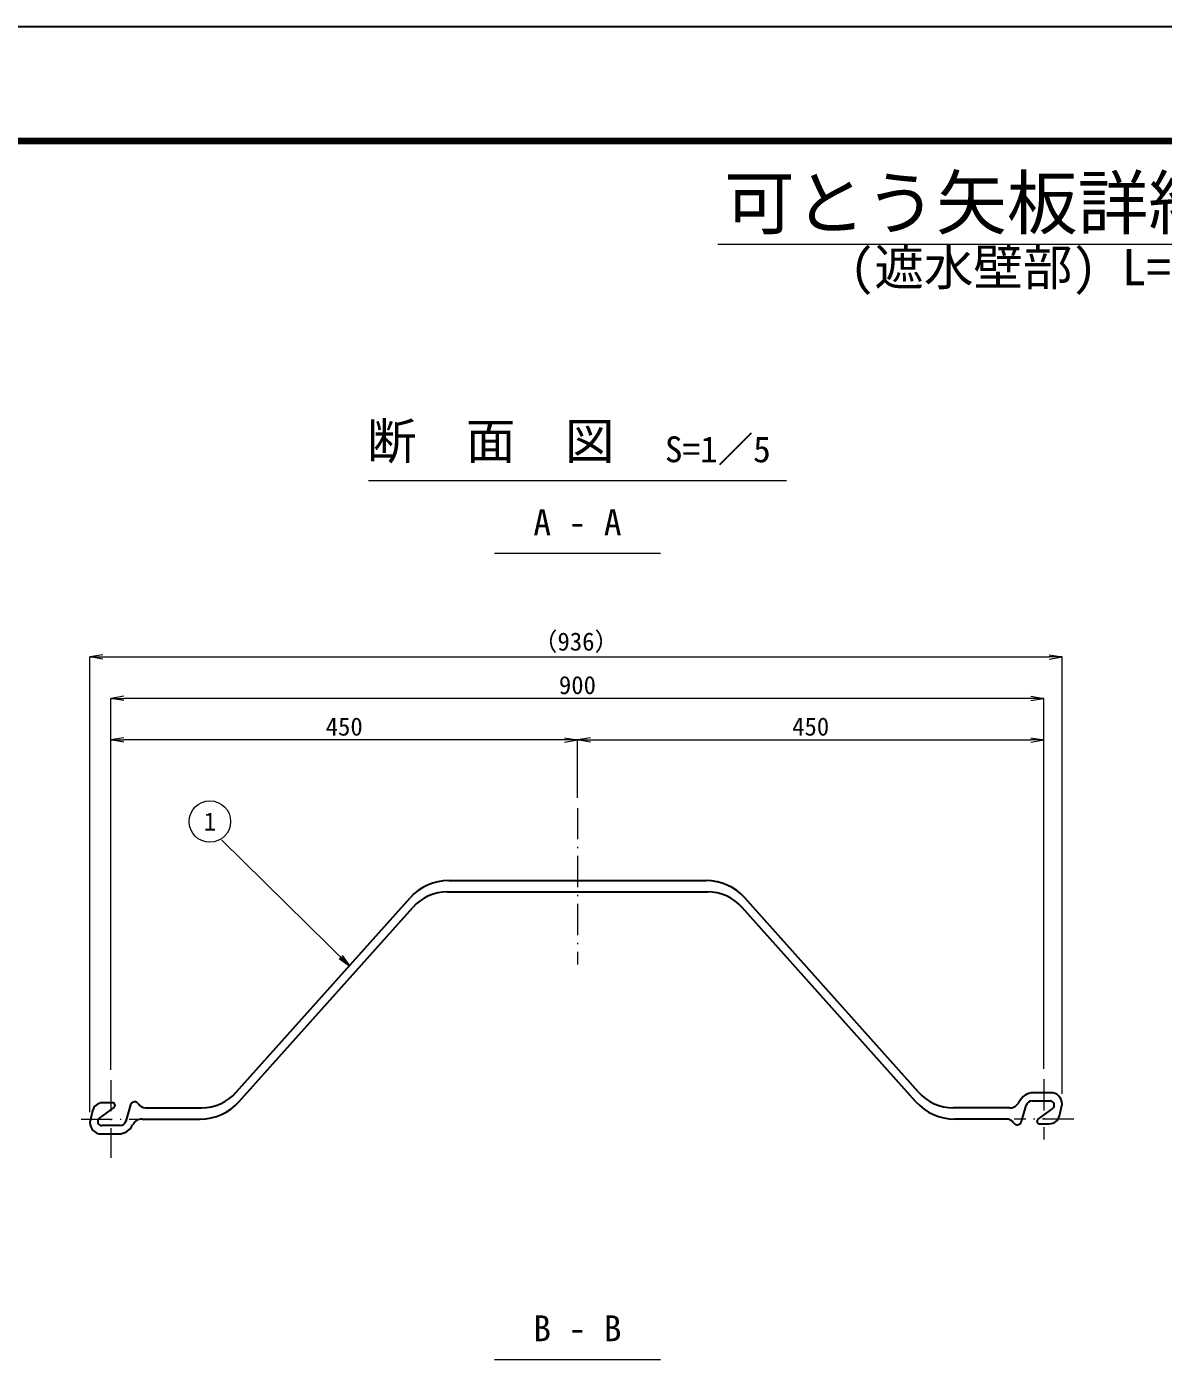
# Model space of a CAD drawing. Header units: millimetres. Extents: x -4215 to 12000, y -28161 to -8405.
# Drawn here: x 2702 to 5992, y -12262 to -8405 of the extents above; entities that cross this region are included whole.
import ezdxf
from ezdxf.enums import TextEntityAlignment as Align

# ---------------------------------------------------------------- set-up
doc = ezdxf.new("R2010")
doc.units = ezdxf.units.MM
doc.header["$LTSCALE"] = 15
doc.header["$PDSIZE"] = 300
doc.linetypes.add('SXF_一点短鎖線', pattern=[9.25, 6, -1.5, 0.25, -1.5])
doc.layers.get('Defpoints').update_dxf_attribs({"color": 153})
for name, color, linetype, lineweight in [('D-BMK', 2, 'SXF_一点短鎖線', 13), ('D-STR', 1, 'Continuous', 25), ('D-STR-DIM', 7, 'Continuous', 13), ('D-STR-HTXT', 7, 'Continuous', 13), ('D-TTL', 2, 'Continuous', 140), ('D-TTL-LINE', 7, 'Continuous', 13), ('D-TTL-TXT', 7, 'Continuous', 13)]:
    doc.layers.add(name, color=color, linetype=linetype, lineweight=lineweight)
doc.styles.add('MS ゴシック', font='MS Gothic.ttf')
doc.dimstyles.new('DIM-15-F', dxfattribs={"dimscale": 15, "dimtxt": 3.5, "dimasz": 2.5, "dimexe": 0, "dimexo": 2, "dimgap": 0.8, "dimtad": 1, "dimdec": 1, "dimdsep": 46, "dimtxsty": 'MS ゴシック', "dimblk": 'OPEN', "dimcen": 0.1, "dimaunit": 1, "dimadec": 4, "dimazin": 0, "dimtfac": 1, "dimtdec": 1, "dimtmove": 2, "dimatfit": 3, "dimldrblk": 'OPEN', "dimfxl": 1, "dimtolj": 1, "dimtzin": 0, "dimlwd": -1, "dimlwe": -1, "dimarcsym": 2})

# ---------------------------------------------------------------- blocks, each defined once
blk = doc.blocks.new('_Open')
at = {"color": 0, "linetype": 'ByBlock', "lineweight": -2}
for p, q in [((-1, 0.17), (0, 0)), ((-1, -0.17), (0, 0)), ((0, 0), (-1, 0))]:
    blk.add_line(p, q, dxfattribs=at)
blk = doc.blocks.new('*D116')
at = {"layer": 'D-STR-DIM', "color": 0, "transparency": 16777216}
for p, q in [((2946.6, -11423.9), (2946.6, -10349.3)), ((5609.1, -10349.3), (2984.1, -10349.3)), ((5646.6, -11421.4), (5646.6, -10349.3))]:
    blk.add_line(p, q, dxfattribs=at)
at = {"layer": 'Defpoints', "color": 0, "transparency": 16777216}
for p in [(2946.6, -10349.3), (2946.6, -11453.9), (5646.6, -11451.4)]:
    blk.add_point(p, dxfattribs=at)
at = {"layer": 'D-STR-DIM', "color": 0, "transparency": 16777216, "xscale": 37.5, "yscale": 37.5, "zscale": 37.5, "rotation": 180}
blk.add_blockref('_Open', (2946.6, -10349.3), dxfattribs=at)
at = {"layer": 'D-STR-DIM', "color": 0, "transparency": 16777216, "xscale": 37.5, "yscale": 37.5, "zscale": 37.5}
blk.add_blockref('_Open', (5646.6, -10349.3), dxfattribs=at)
at = {"layer": 'D-STR-DIM', "color": 0, "transparency": 16777216, "insert": (4296.6, -10311), "char_height": 52.5, "attachment_point": 5, "style": 'MS ゴシック'}
blk.add_mtext('\\A1;900', dxfattribs=at)
blk = doc.blocks.new('*D171')
at = {"layer": 'D-STR-DIM', "color": 0, "transparency": 16777216}
for p, q in [((2946.6, -11423.9), (2946.6, -10469.3)), ((4259.1, -10469.3), (2984.1, -10469.3)), ((4296.6, -10636.5), (4296.6, -10469.3))]:
    blk.add_line(p, q, dxfattribs=at)
at = {"layer": 'Defpoints', "color": 0, "transparency": 16777216}
for p in [(2946.6, -10469.3), (4296.6, -10666.5), (2946.6, -11453.9)]:
    blk.add_point(p, dxfattribs=at)
at = {"layer": 'D-STR-DIM', "color": 0, "transparency": 16777216, "xscale": 37.5, "yscale": 37.5, "zscale": 37.5, "rotation": 180}
blk.add_blockref('_Open', (2946.6, -10469.3), dxfattribs=at)
at = {"layer": 'D-STR-DIM', "color": 0, "transparency": 16777216, "xscale": 37.5, "yscale": 37.5, "zscale": 37.5}
blk.add_blockref('_Open', (4296.6, -10469.3), dxfattribs=at)
at = {"layer": 'D-STR-DIM', "color": 0, "transparency": 16777216, "insert": (3621.6, -10431), "char_height": 52.5, "attachment_point": 5, "style": 'MS ゴシック'}
blk.add_mtext('\\A1;450', dxfattribs=at)
blk = doc.blocks.new('*D172')
at = {"layer": 'D-STR-DIM', "color": 0, "transparency": 16777216}
for p, q in [((4296.6, -10636.5), (4296.6, -10469.3)), ((4334.1, -10469.3), (5609.1, -10469.3)), ((5646.6, -11421.4), (5646.6, -10469.3))]:
    blk.add_line(p, q, dxfattribs=at)
at = {"layer": 'Defpoints', "color": 0, "transparency": 16777216}
for p in [(5646.6, -10469.3), (4296.6, -10666.5), (5646.6, -11451.4)]:
    blk.add_point(p, dxfattribs=at)
at = {"layer": 'D-STR-DIM', "color": 0, "transparency": 16777216, "xscale": 37.5, "yscale": 37.5, "zscale": 37.5, "rotation": 180}
blk.add_blockref('_Open', (4296.6, -10469.3), dxfattribs=at)
at = {"layer": 'D-STR-DIM', "color": 0, "transparency": 16777216, "xscale": 37.5, "yscale": 37.5, "zscale": 37.5}
blk.add_blockref('_Open', (5646.6, -10469.3), dxfattribs=at)
at = {"layer": 'D-STR-DIM', "color": 0, "transparency": 16777216, "insert": (4971.6, -10431), "char_height": 52.5, "attachment_point": 5, "style": 'MS ゴシック'}
blk.add_mtext('\\A1;450', dxfattribs=at)
blk = doc.blocks.new('*D173')
at = {"layer": 'D-STR-DIM', "color": 0, "transparency": 16777216}
for p, q in [((2885.7, -11546.7), (2885.7, -10229.3)), ((2923.2, -10229.3), (5661.6, -10229.3)), ((5699.1, -11493.4), (5699.1, -10229.3))]:
    blk.add_line(p, q, dxfattribs=at)
at = {"layer": 'Defpoints', "color": 0, "transparency": 16777216}
for p in [(5699.1, -10229.3), (5699.1, -11523.4), (2885.7, -11576.7)]:
    blk.add_point(p, dxfattribs=at)
at = {"layer": 'D-STR-DIM', "color": 0, "transparency": 16777216, "xscale": 37.5, "yscale": 37.5, "zscale": 37.5, "rotation": 180}
blk.add_blockref('_Open', (2885.7, -10229.3), dxfattribs=at)
at = {"layer": 'D-STR-DIM', "color": 0, "transparency": 16777216, "xscale": 37.5, "yscale": 37.5, "zscale": 37.5}
blk.add_blockref('_Open', (5699.1, -10229.3), dxfattribs=at)
at = {"layer": 'D-STR-DIM', "color": 0, "transparency": 16777216, "insert": (4292.4, -10188), "char_height": 52.5, "attachment_point": 5, "style": 'MS ゴシック'}
blk.add_mtext('\\A1;（936）', dxfattribs=at)

msp = doc.modelspace()

# ---------------------------------------------------------------- linework, layer by layer
at = {"layer": 'D-BMK'}
for p, q in [((4296.55, -10666.54), (4296.55, -11118.94)), ((2946.55, -11453.86), (2946.55, -11679.22)), ((5646.55, -11451.43), (5646.55, -11625.91)), ((2860.24, -11566.54), (3032.87, -11566.54)), ((5732.87, -11566.54), (5560.24, -11566.54))]:
    msp.add_line(p, q, dxfattribs=at)
at = {"layer": 'D-STR'}
for p, q in [((3924.04, -10876.54), (4146.55, -10876.54)), ((3996.55, -10876.54), (4596.55, -10876.54)), ((4446.55, -10876.54), (4669.07, -10876.54)), ((3920.55, -10908.94), (4296.55, -10908.94)), ((4296.55, -10908.94), (4672.56, -10908.94)), ((3309.19, -11489.12), (3812.22, -10926.56)), ((3316.89, -11516.52), (3819.92, -10953.95)), ((5276.22, -11516.52), (4773.19, -10953.95)), ((5283.92, -11489.12), (4780.89, -10926.56)), ((5666.08, -11490.39), (5616.22, -11490.39)), ((2950.94, -11519.69), (2922.45, -11519.69)), ((3003.06, -11525.91), (2989.65, -11572.65)), ((5581.68, -11574.17), (5595.09, -11527.43)), ((5612.39, -11514.39), (5664.63, -11514.39)), ((5691.57, -11556.94), (5699.08, -11523.39)), ((2893.17, -11543.14), (2885.66, -11576.69)), ((2913.06, -11563.98), (2955.35, -11533.26)), ((3036.43, -11566.54), (3205.07, -11566.54)), ((3047.36, -11534.14), (3208.56, -11534.14)), ((5548.04, -11534.14), (5384.55, -11534.14)), ((5537.78, -11566.54), (5388.04, -11566.54)), ((5671.68, -11536.1), (5629.39, -11566.82)), ((2918.66, -11609.69), (2968.52, -11609.69)), ((2972.35, -11585.69), (2920.11, -11585.69)), ((5633.8, -11580.39), (5662.3, -11580.39))]:
    msp.add_line(p, q, dxfattribs=at)
for centre, radius, start, end in [((3924.04, -11026.54), 150, 90, 138.19817), ((4669.07, -11026.54), 150, 41.80183, 90), ((3920.55, -11043.94), 135, 90, 138.19817), ((4672.56, -11043.94), 135, 41.80183, 90), ((3208.56, -11399.14), 135, 270, 318.19817), ((5384.55, -11399.14), 135, 221.80183, 270), ((5616.22, -11535.39), 45, 90, 155.37752), ((5666.08, -11523.39), 33, 0, 90), ((2922.45, -11549.69), 30, 90, 167.39139), ((2950.94, -11527.19), 7.5, 306, 90), ((3015.29, -11529.49), 12.75, 33.03396, 163.70505), ((3047.36, -11508.64), 25.5, 213.03396, 270), ((3205.07, -11416.54), 150, 270, 318.19817), ((5388.04, -11416.54), 150, 221.80183, 270), ((5548.04, -11504.14), 30, 270, 335.37752), ((5612.39, -11532.39), 18, 90, 164), ((5664.63, -11526.39), 12, 306, 90), ((2920.11, -11573.69), 12, 126, 270), ((3036.43, -11596.54), 30, 90, 154.87228), ((5537.78, -11592.04), 25.5, 34.11268, 90), ((5633.8, -11572.89), 7.5, 126, 270), ((5662.3, -11550.39), 30, 270, 347.39139), ((2918.66, -11576.69), 33, 180, 270), ((2968.52, -11564.69), 45, 270, 334.87228), ((2972.35, -11567.69), 18, 270, 344), ((5569.45, -11570.59), 12.75, 214.11268, 343.70505)]:
    msp.add_arc(centre, radius, start, end, dxfattribs=at)
at = {"layer": 'D-STR-HTXT'}
msp.add_circle((3232.88, -10705.6), 60, dxfattribs=at)
at = {"layer": 'D-TTL'}
msp.add_line((-307.5, -8734.97), (11692.5, -8734.97), dxfattribs=at)
at = {"layer": 'D-TTL-LINE'}
for p, q in [((4702.5, -9034.97), (6582.5, -9034.97)), ((3691.85, -9718.24), (4901.26, -9718.24)), ((4056.55, -9929.27), (4536.55, -9929.27)), ((4056.55, -12262.13), (4536.55, -12262.13))]:
    msp.add_line(p, q, dxfattribs=at)
at = {"layer": 'Defpoints', "color": 1}
msp.add_line((-615, -8404.97), (12000, -8404.97), dxfattribs=at)

# ---------------------------------------------------------------- texts
at = {"layer": 'D-STR-HTXT', "style": 'MS ゴシック'}
msp.add_text('1', height=52.5, dxfattribs=at).set_placement((3232.88, -10705.6), align=Align.MIDDLE_CENTER)
at = {"layer": 'D-TTL-TXT', "style": 'MS ゴシック'}
for s, height, p in [('可とう矢板詳細図(1)', 150, (5692.5, -9034.97)), ('(遮水壁部) L=6000', 105, (5692.5, -9184.97)), ('断\u3000面\u3000図', 105, (4045.55, -9688.24)), ('S=1／5', 75, (4702.97, -9688.24))]:
    msp.add_text(s, height=height, dxfattribs=at).set_placement(p, align=Align.BOTTOM_CENTER)
for s, p in [('A - A', (4296.55, -9839.27)), ('B - B', (4296.55, -12172.13))]:
    msp.add_text(s, height=75, dxfattribs=at).set_placement(p, align=Align.MIDDLE_CENTER)

# ---------------------------------------------------------------- dimensions: what is measured, and where the dimension line sits
at = {"layer": 'D-STR-DIM'}
dim = msp.add_linear_dim(base=(5699.08, -10229.27), p1=(2885.66, -11576.69), p2=(5699.08, -11523.39), text='（936）', dimstyle='DIM-15-F', dxfattribs=at)
dim.commit()
dim.dimension.update_dxf_attribs({"geometry": '*D173', "text_midpoint": (4292.37, -10187.95)})
for base, p1, p2, picture, middle in [((2946.55, -10349.27), (5646.55, -11451.43), (2946.55, -11453.86), '*D116', (4296.55, -10311.02)), ((2946.55, -10469.27), (4296.55, -10666.54), (2946.55, -11453.86), '*D171', (3621.55, -10431.02)), ((5646.55, -10469.27), (4296.55, -10666.54), (5646.55, -11451.43), '*D172', (4971.55, -10431.02))]:
    dim = msp.add_linear_dim(base=base, p1=p1, p2=p2, dimstyle='DIM-15-F', override={"dimlfac": 0.333333}, dxfattribs=at)
    dim.commit()
    dim.dimension.update_dxf_attribs({"geometry": picture, "text_midpoint": middle})

# ---------------------------------------------------------------- leaders
at = {"layer": 'D-STR-HTXT'}
msp.add_leader([(3637.91, -11123.93), (3266.97, -10759.83)], dimstyle='DIM-15-F', dxfattribs=at)

doc.saveas('drawing.dxf')
